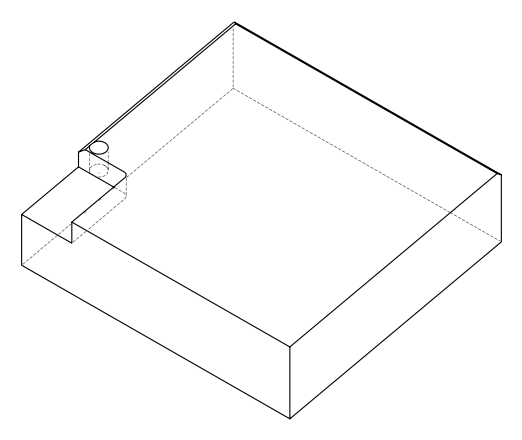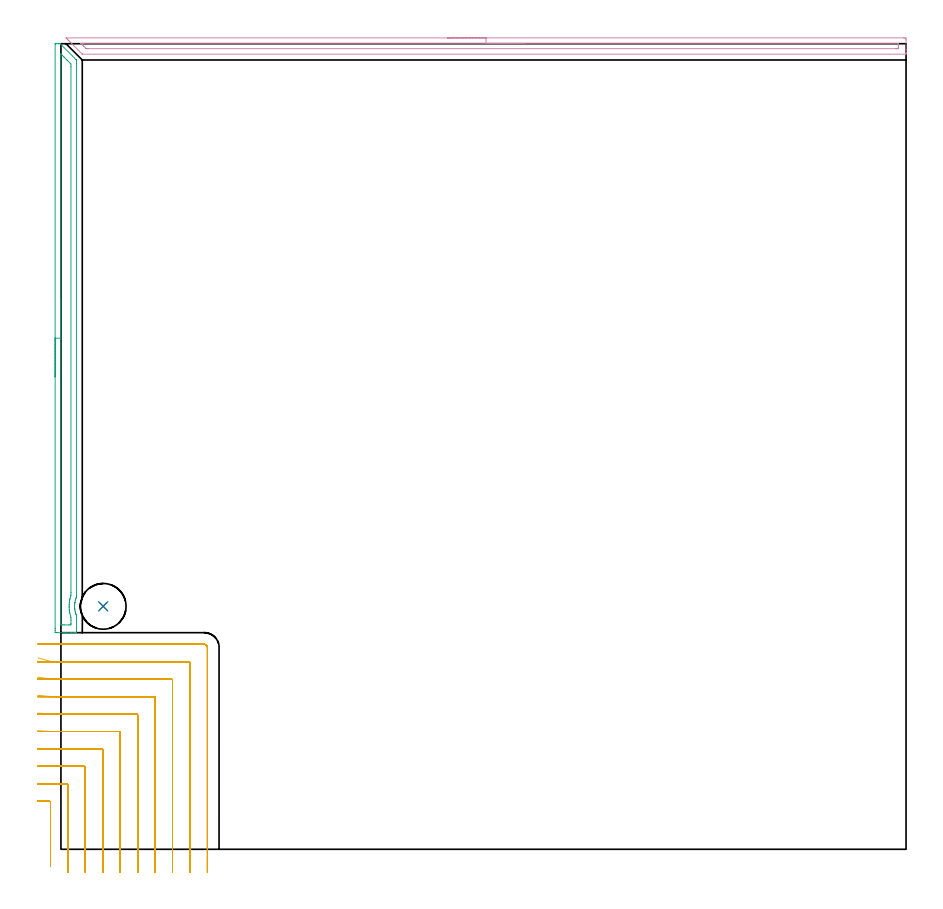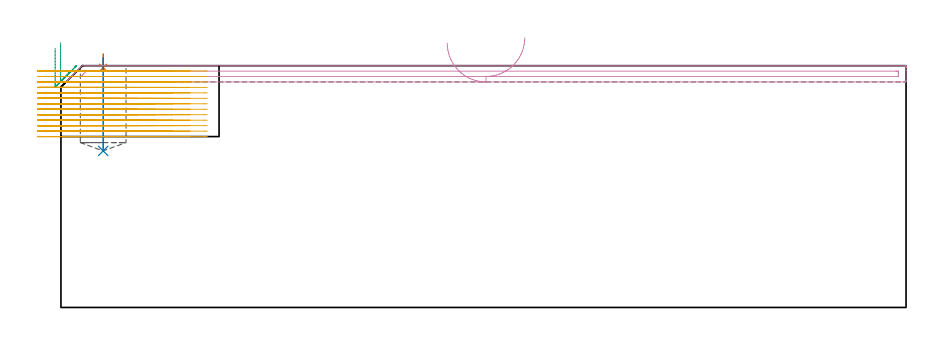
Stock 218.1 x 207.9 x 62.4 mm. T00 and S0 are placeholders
(PLAN: 5 operations, 3 tool changes, 25.1 min)
(1 SPOT_DRILL | STEP1POCKET | NXT0321_9005460120000 | 0.03 min | 1 mm3)
(2 DRILL_BLIND_HOLE_INTO_CENTER | STEP1POCKET | NXT0301_089 | 0.1 min | 2245 mm3)
(3 AREA_MILL | FG_CHAMFER_SURFACE | UGT0205_001 | 2.61 min | 2354 mm3)
(4 AREA_MILL_1 | FG_CHAMFER_SURFACE_1 | UGT0205_001 | 3.6 min | 1889 mm3)
(5 MILL_CORNER_NOTCH_RECTANGULAR | CORNER_NOTCH_RECTANGULAR | UGT0201_014 | Follow Part, ap 1.5, ae 75% | 18.76 min | 41629 mm3)
(TOOL NXT0321_9005460120000 | NC Spot Drill, 142deg, 12mm, Carbide, Uncoated | D12 PA142 FL30 Z2)
(TOOL NXT0301_089 | Carbide Drill 11.8mm [860.1-1180-035A1-MM 2214] | D11.8 PA140 FL55 Z2)
(TOOL UGT0205_001 | Chamfer Mill 20 x 3 x 45 deg. | D20 FL50 Z2)
(TOOL UGT0201_014 | End mill 6 mm | D6 FL24 Z4)
(OP 1 SPOT_DRILL)
G17 G21 G94 G90
T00 M6
G54
G17 G0 G90 X10.9 Y62.7 S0 M3
G43 Z72.4 H0
G94 G81 G98 Z61.892 F250. R65.4
G80
M5
M2
(OP 2 DRILL_BLIND_HOLE_INTO_CENTER)
G17 G21 G94 G90
T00 M6
G54
G17 G0 G90 X10.9 Y62.7 S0 M3
G43 Z72.4 H1
G94 G81 G98 Z40.4 F250. R64.4
G80
M5
M2
(OP 3 AREA_MILL)
G17 G21 G94 G90
T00 M6
G54
G17 G0 G90 X-1.5 Y121.9 S1061 M3
G43 Z72.4 H0
Z66.9
G94 G1 Y121.938 Z66.028 F250.
Y122.052 Z65.164
Y122.241 Z64.312
Y122.503 Z63.48
Y122.837 Z62.674
Y123.24 Z61.9
Y123.708 Z61.164
Y124.24 Z60.472
Y124.829 Z59.829
Y125.472 Z59.24
Y126.164 Z58.708
Y126.9 Z58.24
Y127.674 Z57.837
Y128.48 Z57.503
Y129.312 Z57.241
Y130.163 Z57.052
Y131.028 Z56.938
Y131.9 Z56.9
Y207.833
X-1.493 Y207.89 Z56.905
X-1.232 Y207.9 Z57.168
X-0.524 Z57.875
X-0.391 Y207.899 Z58.008
X-0.19 Y207.89 Z58.205
X-0.081 Y207.781 Z58.317
X-0.043 Y207.743 Z58.356
X3.912 Y203.789 Z62.309
X3.971 Y203.728 Z62.37
X3.993 Y203.702 Z62.393
X4. Y202.836 Z62.4
Y65.399
X4.002 Y65.077 Z62.398
X3.957 Y64.963 Z62.353
X3.903 Y64.826 Z62.299
X3.826 Y64.61 Z62.222
X3.697 Y64.166 Z62.095
X3.597 Y63.719 Z61.997
X3.596 Y63.711 Z61.996
X3.588 Y63.641 Z61.985
X3.555 Y63.401 Z61.954
X3.538 Y63.274 Z61.937
X3.521 Y62.945 Z61.913
X3.518 Y62.903 Z61.911
X3.513 Y62.828 Z61.906
X3.517 Y62.681 Z61.904
X3.519 Y62.381 Z61.913
X3.552 Y62.018 Z61.95
X3.56 Y61.936 Z61.958
X3.574 Y61.857 Z61.971
X3.637 Y61.489 Z62.036
X3.726 Y61.133 Z62.123
X3.747 Y61.045 Z62.145
X3.774 Y60.964 Z62.172
X3.894 Y60.606 Z62.288
X3.91 Y60.565 Z62.303
X4.007 Y60.301 Z62.39
X4. Y60.076 Z62.4
Y56.053
X4.005 Y55.91 Z62.395
X3.97 Y55.908 Z62.362
X3.626 Y55.9 Z62.025
X3.204 Z61.604
X2.581 Z60.976
X1.382 Z59.779
X0.806 Z59.2
X-0.968 Y55.901 Z57.428
X-1.212 Y55.903 Z57.184
X-1.491 Y55.908 Z56.905
X-1.494 Y55.974 Z56.903
X-1.499 Y56.503 Z56.901
X-1.5 Y57.038 Z56.9
Y131.9
X-0.086 Z58.314
Y204.62
X-0.081 Y205.319 Z58.319
X0.629 Y204.62 Z59.029
X0.806 Y204.443 Z59.206
X1.522 Y203.728 Z59.922
X1.694 Y203.556 Z60.094
X2.41 Y202.836 Z60.81
X2.581 Y202.657 Z60.981
X2.586 Y201.943 Z60.986
Y66.318
X2.581 Y65.588 Z60.981
X2.535 Y65.426 Z60.935
X2.353 Y64.762 Z60.753
X2.302 Y64.533 Z60.702
X2.243 Y64.258 Z60.643
X2.205 Y64.019 Z60.605
X2.154 Y63.641 Z60.554
X2.121 Y63.211 Z60.521
X2.103 Y62.749 Z60.503
X2.109 Y62.331 Z60.509
X2.147 Y61.857 Z60.547
X2.17 Y61.622 Z60.57
X2.213 Y61.334 Z60.613
X2.279 Y60.964 Z60.679
X2.476 Y60.177 Z60.876
X2.581 Y59.824 Z60.981
X2.586 Y59.18 Z60.986
Y58.287
X2.581 Y57.91 Z60.981
X2.077 Y57.902 Z60.477
X0.806 Y57.901 Z59.206
X0.302 Y57.903 Z58.702
X-0.081 Y57.91 Z58.319
X-0.086 Y58.287 Z58.314
Y58.292
Y131.9
Y132.772 Z58.352
Y133.636 Z58.466
Y134.488 Z58.655
Y135.32 Z58.917
Y136.126 Z59.251
Y136.9 Z59.654
Y137.636 Z60.123
Y138.328 Z60.654
Y138.971 Z61.243
Y139.56 Z61.886
Y140.091 Z62.578
Y140.56 Z63.314
Y140.963 Z64.088
Y141.297 Z64.894
Y141.559 Z65.726
Y141.748 Z66.578
Y141.862 Z67.443
Y141.9 Z68.314
G0 Z72.4
M5
M2
(OP 4 AREA_MILL_1)
G17 G21 G94 G90
T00 M6
G54
G17 G0 G90 X99.7 Y209.4 S1061 M3
G43 Z72.4 H0
Z68.2
G94 G1 X99.738 Z67.328 F250.
X99.852 Z66.464
X100.041 Z65.612
X100.303 Z64.78
X100.637 Z63.974
X101.04 Z63.2
X101.508 Z62.464
X102.04 Z61.772
X102.629 Z61.129
X103.272 Z60.54
X103.964 Z60.009
X104.7 Z59.54
X105.474 Z59.137
X106.28 Z58.803
X107.112 Z58.541
X107.964 Z58.352
X108.828 Z58.238
X109.7 Z58.2
X217.468
X217.825 Y209.397
X218.09 Y209.392 Z58.204
X218.1 Y209.049 Z58.547
Y206.426 Z61.169
Y205.703 Z61.896
Y205.49 Z62.109
X218.098 Y205.344 Z62.249
X218.09 Y205.203 Z62.388
X217.915 Y205.2 Z62.4
X5.509
X5.501 Y205.202 Z62.398
X5.496 Y205.204 Z62.395
X2.961 Y207.737 Z59.859
X2.826 Y207.873 Z59.725
X2.664 Y208.035 Z59.562
X2.523 Y208.174 Z59.421
X2.379 Y208.32 Z59.278
X2.236 Y208.463 Z59.135
X2.086 Y208.611 Z58.984
X1.932 Y208.767 Z58.831
X1.808 Y208.89 Z58.707
X1.649 Y209.049 Z58.546
X1.485 Y209.214 Z58.384
X1.379 Y209.319 Z58.276
X1.31 Y209.389 Z58.203
X1.396 Y209.397 Z58.2
X1.44 Y209.4
X109.7
Y207.986 Z59.614
X215.873 Y207.985 Z59.615
X216.038 Y207.983 Z59.617
X216.078 Y207.981 Z59.619
X216.09 Y207.979 Z59.621
X216.093 Y207.967 Z59.633
X216.097 Y207.932 Z59.668
X216.1 Y207.763 Z59.837
Y207.3 Z60.3
X216.099 Y206.889 Z60.711
X216.096 Y206.752 Z60.848
X216.09 Y206.643 Z60.957
X216.087 Y206.62 Z60.98
X216.073 Y206.619 Z60.981
X216.03 Y206.617 Z60.983
X215.679 Y206.615 Z60.985
X215.487 Y206.614 Z60.986
X7.105 Y206.615 Z60.985
X6.754 Y206.617 Z60.983
X6.58 Y206.62 Z60.98
X6.54 Y206.621 Z60.979
X6.49 Y206.667 Z60.933
X6.404 Y206.748 Z60.852
X5.85 Y207.3 Z60.3
X5.509 Y207.641 Z59.959
X5.222 Y207.931 Z59.669
X5.194 Y207.963 Z59.637
X5.183 Y207.979 Z59.621
X5.19 Y207.98 Z59.62
X5.295 Y207.983 Z59.617
X5.509 Y207.985 Z59.615
X5.702 Y207.986 Z59.614
X109.7
X110.572 Z59.652
X111.436 Z59.766
X112.288 Z59.955
X113.12 Z60.217
X113.926 Z60.551
X114.7 Z60.954
X115.436 Z61.423
X116.128 Z61.954
X116.771 Z62.543
X117.36 Z63.186
X117.892 Z63.879
X118.36 Z64.614
X118.763 Z65.388
X119.097 Z66.194
X119.359 Z67.026
X119.548 Z67.878
X119.662 Z68.743
X119.7 Z69.614
G0 Z72.4
M5
M2
(OP 5 MILL_CORNER_NOTCH_RECTANGULAR)
G17 G21 G94 G90
T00 M6
G54
G17 G0 G90 X-2.7 Y-4.308 S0 M3
G43 Z72.434 H0
Z61.024
G94 G1 Y-1.308 F250.
Y12.122 F500.
G3 X-3. Y12.419 R0.3
G1 X-5.999 Y12.51 F250.
G0 Z72.434
X1.8 Y-6.
Z61.024
G1 Y-3.
Y16.603 F500.
G3 X1.503 Y16.9 R0.3
G1 X-1.77
G2 X-3. Y16.921 R36.
G1 X-5.998 Y17.023 F250.
G0 Z72.434
X6.3 Y-6.
Z61.024
G1 Y-3.
Y21.103 F500.
G3 X6.003 Y21.4 R0.3
G1 X-1.77
G2 X-3. Y21.424 R31.5
G1 X-5.998 Y21.541 F250.
G0 Z72.434
X10.8 Y-6.
Z61.024
G1 Y-3.
Y25.603 F500.
G3 X10.503 Y25.9 R0.3
G1 X-1.77
G2 X-3. Y25.928 R27.
G1 X-5.997 Y26.065 F250.
G0 Z72.434
X15.3 Y-6.
Z61.024
G1 Y-3.
Y30.102 F500.
G3 X15.002 Y30.4 R0.3
G1 X-1.77
G2 X-3. Y30.434 R22.5
G1 X-5.996 Y30.598 F250.
G0 Z72.434
X19.8 Y-6.
Z61.024
G1 Y-3.
Y34.602 F500.
G3 X19.502 Y34.9 R0.3
G1 X-1.77
G2 X-3. Y34.942 R18.
G1 X-5.993 Y35.147 F250.
G0 Z72.434
X24.3 Y-6.
Z61.024
G1 Y-3.
Y39.102 F500.
G3 X24.002 Y39.4 R0.3
G1 X-1.77
G2 X-3. Y39.456 R13.5
G1 X-5.988 Y39.729 F250.
G0 Z72.434
X28.8 Y-6.
Z61.024
G1 Y-3.
Y43.602 F500.
G3 X28.502 Y43.9 R0.3
G1 X-1.77
G2 X-3. Y43.984 R9.
G1 X-5.972 Y44.394 F250.
G0 Z72.434
X33.3 Y-6.
Z61.024
G1 Y-3.
Y48.102 F500.
G3 X33.002 Y48.4 R0.3
G1 X-1.77
G2 X-3. Y48.571 R4.5
G1 X-5.886 Y49.391 F250.
G0 Z72.434
X37.8 Y-6.
Z61.024
G1 Y-3.
Y52.1 F500.
G3 X37. Y52.9 R0.8
G1 X-1.77
X-4.77 F250.
G0 Z72.434
X-2.7 Y-4.308
Z59.613
G1 Y-1.308
Y12.103 F500.
G3 X-3. Y12.4 R0.3
G1 X-6. Y12.412 F250.
G0 Z72.434
X1.8 Y-6.
Z59.613
G1 Y-3.
Y16.603 F500.
G3 X1.503 Y16.9 R0.3
G1 X-2.848
X-3.
X-6. Y16.913 F250.
G0 Z72.434
X6.3 Y-6.
Z59.613
G1 Y-3.
Y21.103 F500.
G3 X6.003 Y21.4 R0.3
G1 X-2.848
X-3.
X-6. Y21.415 F250.
G0 Z72.434
X10.8 Y-6.
Z59.613
G1 Y-3.
Y25.603 F500.
G3 X10.503 Y25.9 R0.3
G1 X-2.848
X-3.
X-6. Y25.917 F250.
G0 Z72.434
X15.3 Y-6.
Z59.613
G1 Y-3.
Y30.102 F500.
G3 X15.002 Y30.4 R0.3
G1 X-2.848
X-3. Y30.401
X-6. Y30.421 F250.
G0 Z72.434
X19.8 Y-6.
Z59.613
G1 Y-3.
Y34.602 F500.
G3 X19.502 Y34.9 R0.3
G1 X-2.848
X-3. Y34.901
X-6. Y34.926 F250.
G0 Z72.434
X24.3 Y-6.
Z59.613
G1 Y-3.
Y39.102 F500.
G3 X24.002 Y39.4 R0.3
G1 X-2.848
X-3. Y39.401
X-6. Y39.435 F250.
G0 Z72.434
X28.8 Y-6.
Z59.613
G1 Y-3.
Y43.602 F500.
G3 X28.502 Y43.9 R0.3
G1 X-2.848
X-3. Y43.901
X-6. Y43.952 F250.
G0 Z72.434
X33.3 Y-6.
Z59.613
G1 Y-3.
Y48.102 F500.
G3 X33.002 Y48.4 R0.3
G1 X-2.848
X-3. Y48.403
X-5.998 Y48.504 F250.
G0 Z72.434
X37.8 Y-6.
Z59.613
G1 Y-3.
Y52.1 F500.
G3 X37. Y52.9 R0.8
G1 X-2.848
X-5.848 F250.
G0 Z72.434
X-2.7 Y-4.308
Z58.203
G1 Y-1.308
Y12.103 F500.
G3 X-3. Y12.4 R0.3
G1 X-6. F250.
G0 Z72.434
X1.8 Y-6.
Z58.203
G1 Y-3.
Y16.603 F500.
G3 X1.503 Y16.9 R0.3
G1 X-3.
X-6. F250.
G0 Z72.434
X6.3 Y-6.
Z58.203
G1 Y-3.
Y21.103 F500.
G3 X6.003 Y21.4 R0.3
G1 X-3.
X-6. F250.
G0 Z72.434
X10.8 Y-6.
Z58.203
G1 Y-3.
Y25.603 F500.
G3 X10.503 Y25.9 R0.3
G1 X-3.
X-6. F250.
G0 Z72.434
X15.3 Y-6.
Z58.203
G1 Y-3.
Y30.102 F500.
G3 X15.002 Y30.4 R0.3
G1 X-3.
X-6. F250.
G0 Z72.434
X19.8 Y-6.
Z58.203
G1 Y-3.
Y34.602 F500.
G3 X19.502 Y34.9 R0.3
G1 X-3.
X-6. F250.
G0 Z72.434
X24.3 Y-6.
Z58.203
G1 Y-3.
Y39.102 F500.
G3 X24.002 Y39.4 R0.3
G1 X-3.
X-6. F250.
G0 Z72.434
X28.8 Y-6.
Z58.203
G1 Y-3.
Y43.602 F500.
G3 X28.502 Y43.9 R0.3
G1 X-3.
X-6. F250.
G0 Z72.434
X33.3 Y-6.
Z58.203
G1 Y-3.
Y48.102 F500.
G3 X33.002 Y48.4 R0.3
G1 X-3.
X-6. F250.
G0 Z72.434
X37.8 Y-6.
Z58.203
G1 Y-3.
Y52.1 F500.
G3 X37. Y52.9 R0.8
G1 X-3.
X-6. F250.
G0 Z72.434
X-2.7 Y-4.308
Z56.793
G1 Y-1.308
Y12.103 F500.
G3 X-3. Y12.4 R0.3
G1 X-6. F250.
G0 Z72.434
X1.8 Y-6.
Z56.793
G1 Y-3.
Y16.603 F500.
G3 X1.503 Y16.9 R0.3
G1 X-3.
X-6. F250.
G0 Z72.434
X6.3 Y-6.
Z56.793
G1 Y-3.
Y21.103 F500.
G3 X6.003 Y21.4 R0.3
G1 X-3.
X-6. F250.
G0 Z72.434
X10.8 Y-6.
Z56.793
G1 Y-3.
Y25.603 F500.
G3 X10.503 Y25.9 R0.3
G1 X-3.
X-6. F250.
G0 Z72.434
X15.3 Y-6.
Z56.793
G1 Y-3.
Y30.102 F500.
G3 X15.002 Y30.4 R0.3
G1 X-3.
X-6. F250.
G0 Z72.434
X19.8 Y-6.
Z56.793
G1 Y-3.
Y34.602 F500.
G3 X19.502 Y34.9 R0.3
G1 X-3.
X-6. F250.
G0 Z72.434
X24.3 Y-6.
Z56.793
G1 Y-3.
Y39.102 F500.
G3 X24.002 Y39.4 R0.3
G1 X-3.
X-6. F250.
G0 Z72.434
X28.8 Y-6.
Z56.793
G1 Y-3.
Y43.602 F500.
G3 X28.502 Y43.9 R0.3
G1 X-3.
X-6. F250.
G0 Z72.434
X33.3 Y-6.
Z56.793
G1 Y-3.
Y48.102 F500.
G3 X33.002 Y48.4 R0.3
G1 X-3.
X-6. F250.
G0 Z72.434
X37.8 Y-6.
Z56.793
G1 Y-3.
Y52.1 F500.
G3 X37. Y52.9 R0.8
G1 X-3.
X-6. F250.
G0 Z72.434
X-2.7 Y-4.308
Z55.382
G1 Y-1.308
Y12.103 F500.
G3 X-3. Y12.4 R0.3
G1 X-6. F250.
G0 Z72.434
X1.8 Y-6.
Z55.382
G1 Y-3.
Y16.603 F500.
G3 X1.503 Y16.9 R0.3
G1 X-3.
X-6. F250.
G0 Z72.434
X6.3 Y-6.
Z55.382
G1 Y-3.
Y21.103 F500.
G3 X6.003 Y21.4 R0.3
G1 X-3.
X-6. F250.
G0 Z72.434
X10.8 Y-6.
Z55.382
G1 Y-3.
Y25.603 F500.
G3 X10.503 Y25.9 R0.3
G1 X-3.
X-6. F250.
G0 Z72.434
X15.3 Y-6.
Z55.382
G1 Y-3.
Y30.102 F500.
G3 X15.002 Y30.4 R0.3
G1 X-3.
X-6. F250.
G0 Z72.434
X19.8 Y-6.
Z55.382
G1 Y-3.
Y34.602 F500.
G3 X19.502 Y34.9 R0.3
G1 X-3.
X-6. F250.
G0 Z72.434
X24.3 Y-6.
Z55.382
G1 Y-3.
Y39.102 F500.
G3 X24.002 Y39.4 R0.3
G1 X-3.
X-6. F250.
G0 Z72.434
X28.8 Y-6.
Z55.382
G1 Y-3.
Y43.602 F500.
G3 X28.502 Y43.9 R0.3
G1 X-3.
X-6. F250.
G0 Z72.434
X33.3 Y-6.
Z55.382
G1 Y-3.
Y48.102 F500.
G3 X33.002 Y48.4 R0.3
G1 X-3.
X-6. F250.
G0 Z72.434
X37.8 Y-6.
Z55.382
G1 Y-3.
Y52.1 F500.
G3 X37. Y52.9 R0.8
G1 X-3.
X-6. F250.
G0 Z72.434
X-2.7 Y-4.308
Z53.972
G1 Y-1.308
Y12.103 F500.
G3 X-3. Y12.4 R0.3
G1 X-6. F250.
G0 Z72.434
X1.8 Y-6.
Z53.972
G1 Y-3.
Y16.603 F500.
G3 X1.503 Y16.9 R0.3
G1 X-3.
X-6. F250.
G0 Z72.434
X6.3 Y-6.
Z53.972
G1 Y-3.
Y21.103 F500.
G3 X6.003 Y21.4 R0.3
G1 X-3.
X-6. F250.
G0 Z72.434
X10.8 Y-6.
Z53.972
G1 Y-3.
Y25.603 F500.
G3 X10.503 Y25.9 R0.3
G1 X-3.
X-6. F250.
G0 Z72.434
X15.3 Y-6.
Z53.972
G1 Y-3.
Y30.102 F500.
G3 X15.002 Y30.4 R0.3
G1 X-3.
X-6. F250.
G0 Z72.434
X19.8 Y-6.
Z53.972
G1 Y-3.
Y34.602 F500.
G3 X19.502 Y34.9 R0.3
G1 X-3.
X-6. F250.
G0 Z72.434
X24.3 Y-6.
Z53.972
G1 Y-3.
Y39.102 F500.
G3 X24.002 Y39.4 R0.3
G1 X-3.
X-6. F250.
G0 Z72.434
X28.8 Y-6.
Z53.972
G1 Y-3.
Y43.602 F500.
G3 X28.502 Y43.9 R0.3
G1 X-3.
X-6. F250.
G0 Z72.434
X33.3 Y-6.
Z53.972
G1 Y-3.
Y48.102 F500.
G3 X33.002 Y48.4 R0.3
G1 X-3.
X-6. F250.
G0 Z72.434
X37.8 Y-6.
Z53.972
G1 Y-3.
Y52.1 F500.
G3 X37. Y52.9 R0.8
G1 X-3.
X-6. F250.
G0 Z72.434
X-2.7 Y-4.308
Z52.562
G1 Y-1.308
Y12.103 F500.
G3 X-3. Y12.4 R0.3
G1 X-6. F250.
G0 Z72.434
X1.8 Y-6.
Z52.562
G1 Y-3.
Y16.603 F500.
G3 X1.503 Y16.9 R0.3
G1 X-3.
X-6. F250.
G0 Z72.434
X6.3 Y-6.
Z52.562
G1 Y-3.
Y21.103 F500.
G3 X6.003 Y21.4 R0.3
G1 X-3.
X-6. F250.
G0 Z72.434
X10.8 Y-6.
Z52.562
G1 Y-3.
Y25.603 F500.
G3 X10.503 Y25.9 R0.3
G1 X-3.
X-6. F250.
G0 Z72.434
X15.3 Y-6.
Z52.562
G1 Y-3.
Y30.102 F500.
G3 X15.002 Y30.4 R0.3
G1 X-3.
X-6. F250.
G0 Z72.434
X19.8 Y-6.
Z52.562
G1 Y-3.
Y34.602 F500.
G3 X19.502 Y34.9 R0.3
G1 X-3.
X-6. F250.
G0 Z72.434
X24.3 Y-6.
Z52.562
G1 Y-3.
Y39.102 F500.
G3 X24.002 Y39.4 R0.3
G1 X-3.
X-6. F250.
G0 Z72.434
X28.8 Y-6.
Z52.562
G1 Y-3.
Y43.602 F500.
G3 X28.502 Y43.9 R0.3
G1 X-3.
X-6. F250.
G0 Z72.434
X33.3 Y-6.
Z52.562
G1 Y-3.
Y48.102 F500.
G3 X33.002 Y48.4 R0.3
G1 X-3.
X-6. F250.
G0 Z72.434
X37.8 Y-6.
Z52.562
G1 Y-3.
Y52.1 F500.
G3 X37. Y52.9 R0.8
G1 X-3.
X-6. F250.
G0 Z72.434
X-2.7 Y-4.308
Z51.152
G1 Y-1.308
Y12.103 F500.
G3 X-3. Y12.4 R0.3
G1 X-6. F250.
G0 Z72.434
X1.8 Y-6.
Z51.152
G1 Y-3.
Y16.603 F500.
G3 X1.503 Y16.9 R0.3
G1 X-3.
X-6. F250.
G0 Z72.434
X6.3 Y-6.
Z51.152
G1 Y-3.
Y21.103 F500.
G3 X6.003 Y21.4 R0.3
G1 X-3.
X-6. F250.
G0 Z72.434
X10.8 Y-6.
Z51.152
G1 Y-3.
Y25.603 F500.
G3 X10.503 Y25.9 R0.3
G1 X-3.
X-6. F250.
G0 Z72.434
X15.3 Y-6.
Z51.152
G1 Y-3.
Y30.102 F500.
G3 X15.002 Y30.4 R0.3
G1 X-3.
X-6. F250.
G0 Z72.434
X19.8 Y-6.
Z51.152
G1 Y-3.
Y34.602 F500.
G3 X19.502 Y34.9 R0.3
G1 X-3.
X-6. F250.
G0 Z72.434
X24.3 Y-6.
Z51.152
G1 Y-3.
Y39.102 F500.
G3 X24.002 Y39.4 R0.3
G1 X-3.
X-6. F250.
G0 Z72.434
X28.8 Y-6.
Z51.152
G1 Y-3.
Y43.602 F500.
G3 X28.502 Y43.9 R0.3
G1 X-3.
X-6. F250.
G0 Z72.434
X33.3 Y-6.
Z51.152
G1 Y-3.
Y48.102 F500.
G3 X33.002 Y48.4 R0.3
G1 X-3.
X-6. F250.
G0 Z72.434
X37.8 Y-6.
Z51.152
G1 Y-3.
Y52.1 F500.
G3 X37. Y52.9 R0.8
G1 X-3.
X-6. F250.
G0 Z72.434
X-2.7 Y-4.308
Z49.741
G1 Y-1.308
Y12.103 F500.
G3 X-3. Y12.4 R0.3
G1 X-6. F250.
G0 Z72.434
X1.8 Y-6.
Z49.741
G1 Y-3.
Y16.603 F500.
G3 X1.503 Y16.9 R0.3
G1 X-3.
X-6. F250.
G0 Z72.434
X6.3 Y-6.
Z49.741
G1 Y-3.
Y21.103 F500.
G3 X6.003 Y21.4 R0.3
G1 X-3.
X-6. F250.
G0 Z72.434
X10.8 Y-6.
Z49.741
G1 Y-3.
Y25.603 F500.
G3 X10.503 Y25.9 R0.3
G1 X-3.
X-6. F250.
G0 Z72.434
X15.3 Y-6.
Z49.741
G1 Y-3.
Y30.102 F500.
G3 X15.002 Y30.4 R0.3
G1 X-3.
X-6. F250.
G0 Z72.434
X19.8 Y-6.
Z49.741
G1 Y-3.
Y34.602 F500.
G3 X19.502 Y34.9 R0.3
G1 X-3.
X-6. F250.
G0 Z72.434
X24.3 Y-6.
Z49.741
G1 Y-3.
Y39.102 F500.
G3 X24.002 Y39.4 R0.3
G1 X-3.
X-6. F250.
G0 Z72.434
X28.8 Y-6.
Z49.741
G1 Y-3.
Y43.602 F500.
G3 X28.502 Y43.9 R0.3
G1 X-3.
X-6. F250.
G0 Z72.434
X33.3 Y-6.
Z49.741
G1 Y-3.
Y48.102 F500.
G3 X33.002 Y48.4 R0.3
G1 X-3.
X-6. F250.
G0 Z72.434
X37.8 Y-6.
Z49.741
G1 Y-3.
Y52.1 F500.
G3 X37. Y52.9 R0.8
G1 X-3.
X-6. F250.
G0 Z72.434
X-2.7 Y-4.308
Z48.331
G1 Y-1.308
Y12.103 F500.
G3 X-3. Y12.4 R0.3
G1 X-6. F250.
G0 Z72.434
X1.8 Y-6.
Z48.331
G1 Y-3.
Y16.603 F500.
G3 X1.503 Y16.9 R0.3
G1 X-3.
X-6. F250.
G0 Z72.434
X6.3 Y-6.
Z48.331
G1 Y-3.
Y21.103 F500.
G3 X6.003 Y21.4 R0.3
G1 X-3.
X-6. F250.
G0 Z72.434
X10.8 Y-6.
Z48.331
G1 Y-3.
Y25.603 F500.
G3 X10.503 Y25.9 R0.3
G1 X-3.
X-6. F250.
G0 Z72.434
X15.3 Y-6.
Z48.331
G1 Y-3.
Y30.102 F500.
G3 X15.002 Y30.4 R0.3
G1 X-3.
X-6. F250.
G0 Z72.434
X19.8 Y-6.
Z48.331
G1 Y-3.
Y34.602 F500.
G3 X19.502 Y34.9 R0.3
G1 X-3.
X-6. F250.
G0 Z72.434
X24.3 Y-6.
Z48.331
G1 Y-3.
Y39.102 F500.
G3 X24.002 Y39.4 R0.3
G1 X-3.
X-6. F250.
G0 Z72.434
X28.8 Y-6.
Z48.331
G1 Y-3.
Y43.602 F500.
G3 X28.502 Y43.9 R0.3
G1 X-3.
X-6. F250.
G0 Z72.434
X33.3 Y-6.
Z48.331
G1 Y-3.
Y48.102 F500.
G3 X33.002 Y48.4 R0.3
G1 X-3.
X-6. F250.
G0 Z72.434
X37.8 Y-6.
Z48.331
G1 Y-3.
Y52.1 F500.
G3 X37. Y52.9 R0.8
G1 X-3.
X-6. F250.
G0 Z72.434
X-2.7 Y-4.308
Z46.921
G1 Y-1.308
Y12.103 F500.
G3 X-3. Y12.4 R0.3
G1 X-6. F250.
G0 Z72.434
X1.8 Y-6.
Z46.921
G1 Y-3.
Y16.603 F500.
G3 X1.503 Y16.9 R0.3
G1 X-3.
X-6. F250.
G0 Z72.434
X6.3 Y-6.
Z46.921
G1 Y-3.
Y21.103 F500.
G3 X6.003 Y21.4 R0.3
G1 X-3.
X-6. F250.
G0 Z72.434
X10.8 Y-6.
Z46.921
G1 Y-3.
Y25.603 F500.
G3 X10.503 Y25.9 R0.3
G1 X-3.
X-6. F250.
G0 Z72.434
X15.3 Y-6.
Z46.921
G1 Y-3.
Y30.102 F500.
G3 X15.002 Y30.4 R0.3
G1 X-3.
X-6. F250.
G0 Z72.434
X19.8 Y-6.
Z46.921
G1 Y-3.
Y34.602 F500.
G3 X19.502 Y34.9 R0.3
G1 X-3.
X-6. F250.
G0 Z72.434
X24.3 Y-6.
Z46.921
G1 Y-3.
Y39.102 F500.
G3 X24.002 Y39.4 R0.3
G1 X-3.
X-6. F250.
G0 Z72.434
X28.8 Y-6.
Z46.921
G1 Y-3.
Y43.602 F500.
G3 X28.502 Y43.9 R0.3
G1 X-3.
X-6. F250.
G0 Z72.434
X33.3 Y-6.
Z46.921
G1 Y-3.
Y48.102 F500.
G3 X33.002 Y48.4 R0.3
G1 X-3.
X-6. F250.
G0 Z72.434
X37.8 Y-6.
Z46.921
G1 Y-3.
Y52.1 F500.
G3 X37. Y52.9 R0.8
G1 X-3.
X-6. F250.
G0 Z72.434
X-2.7 Y-4.308
Z45.51
G1 Y-1.308
Y12.103 F500.
G3 X-3. Y12.4 R0.3
G1 X-6. F250.
G0 Z72.434
X1.8 Y-6.
Z45.51
G1 Y-3.
Y16.603 F500.
G3 X1.503 Y16.9 R0.3
G1 X-3.
X-6. F250.
G0 Z72.434
X6.3 Y-6.
Z45.51
G1 Y-3.
Y21.103 F500.
G3 X6.003 Y21.4 R0.3
G1 X-3.
X-6. F250.
G0 Z72.434
X10.8 Y-6.
Z45.51
G1 Y-3.
Y25.603 F500.
G3 X10.503 Y25.9 R0.3
G1 X-3.
X-6. F250.
G0 Z72.434
X15.3 Y-6.
Z45.51
G1 Y-3.
Y30.102 F500.
G3 X15.002 Y30.4 R0.3
G1 X-3.
X-6. F250.
G0 Z72.434
X19.8 Y-6.
Z45.51
G1 Y-3.
Y34.602 F500.
G3 X19.502 Y34.9 R0.3
G1 X-3.
X-6. F250.
G0 Z72.434
X24.3 Y-6.
Z45.51
G1 Y-3.
Y39.102 F500.
G3 X24.002 Y39.4 R0.3
G1 X-3.
X-6. F250.
G0 Z72.434
X28.8 Y-6.
Z45.51
G1 Y-3.
Y43.602 F500.
G3 X28.502 Y43.9 R0.3
G1 X-3.
X-6. F250.
G0 Z72.434
X33.3 Y-6.
Z45.51
G1 Y-3.
Y48.102 F500.
G3 X33.002 Y48.4 R0.3
G1 X-3.
X-6. F250.
G0 Z72.434
X37.8 Y-6.
Z45.51
G1 Y-3.
Y52.1 F500.
G3 X37. Y52.9 R0.8
G1 X-3.
X-6. F250.
G0 Z72.434
X-2.7 Y-4.308
Z44.1
G1 Y-1.308
Y12.103 F500.
G3 X-3. Y12.4 R0.3
G1 X-6. F250.
G0 Z72.434
X1.8 Y-6.
Z44.1
G1 Y-3.
Y16.603 F500.
G3 X1.503 Y16.9 R0.3
G1 X-3.
X-6. F250.
G0 Z72.434
X6.3 Y-6.
Z44.1
G1 Y-3.
Y21.103 F500.
G3 X6.003 Y21.4 R0.3
G1 X-3.
X-6. F250.
G0 Z72.434
X10.8 Y-6.
Z44.1
G1 Y-3.
Y25.603 F500.
G3 X10.503 Y25.9 R0.3
G1 X-3.
X-6. F250.
G0 Z72.434
X15.3 Y-6.
Z44.1
G1 Y-3.
Y30.102 F500.
G3 X15.002 Y30.4 R0.3
G1 X-3.
X-6. F250.
G0 Z72.434
X19.8 Y-6.
Z44.1
G1 Y-3.
Y34.602 F500.
G3 X19.502 Y34.9 R0.3
G1 X-3.
X-6. F250.
G0 Z72.434
X24.3 Y-6.
Z44.1
G1 Y-3.
Y39.102 F500.
G3 X24.002 Y39.4 R0.3
G1 X-3.
X-6. F250.
G0 Z72.434
X28.8 Y-6.
Z44.1
G1 Y-3.
Y43.602 F500.
G3 X28.502 Y43.9 R0.3
G1 X-3.
X-6. F250.
G0 Z72.434
X33.3 Y-6.
Z44.1
G1 Y-3.
Y48.102 F500.
G3 X33.002 Y48.4 R0.3
G1 X-3.
X-6. F250.
G0 Z72.434
X37.8 Y-6.
Z44.1
G1 Y-3.
Y52.1 F500.
G3 X37. Y52.9 R0.8
G1 X-3.
X-6. F250.
G0 Z72.434
M5
M2
